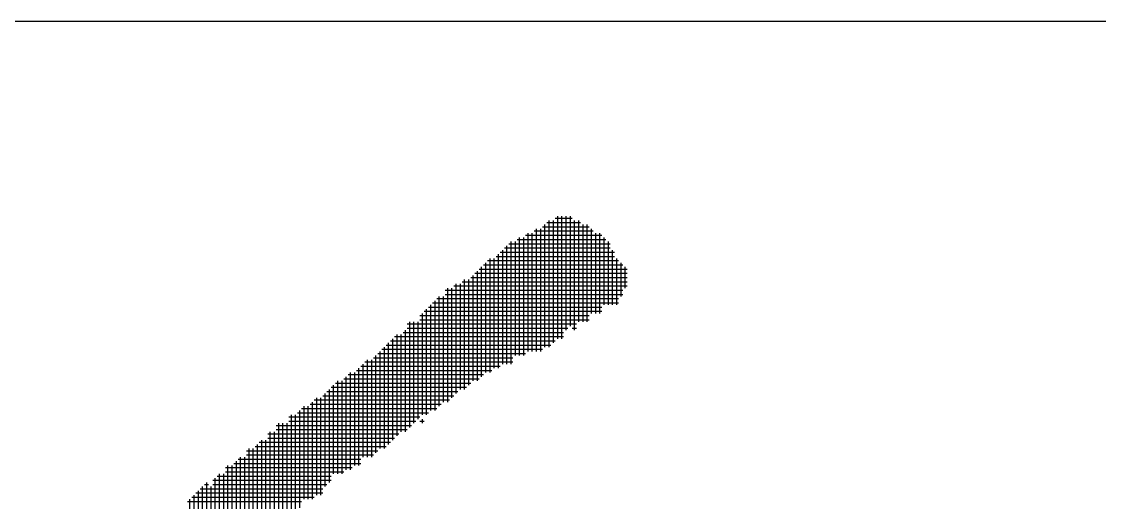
# Model space of a CAD drawing. Header units: feet. Extents: x 778950 to 1031250, y -253464 to -75264.
# Drawn here: x 949963 to 950558, y -244129 to -243864 of the extents above; entities that cross this region are included whole.
import ezdxf
from ezdxf.enums import TextEntityAlignment as Align

# ---------------------------------------------------------------- set-up
doc = ezdxf.new("R2010")
doc.units = ezdxf.units.FT
doc.header["$LTSCALE"] = 3000
doc.header["$MEASUREMENT"] = 0
for name, color, linetype in [('CX-BORD-LIN1', 4, 'CONTINUOUS'), ('CX-BORD-LIN2', 3, 'CONTINUOUS'), ('CX-BORD-TEX2', 7, 'CONTINUOUS'), ('CX-BORD-TEX3', 6, 'CONTINUOUS'), ('CX-MISC', 2, 'CONTINUOUS')]:
    doc.layers.add(name, color=color, linetype=linetype)
doc.styles.add('TB_TEXT', font='')
doc.styles.add('TB_WBTXT', font='')
doc.styles.add('TB_WMTXT', font='')
doc.styles.get('TB_TEXT').set_extended_font_data('Dotum')
doc.styles.get('TB_WBTXT').set_extended_font_data('Dotum')
doc.styles.get('TB_WMTXT').set_extended_font_data('Dotum')

# ---------------------------------------------------------------- blocks, each defined once
blk = doc.blocks.new('CXBLKA1-KHCA')
at = {"layer": 'CX-BORD-LIN2'}
blk.add_lwpolyline([(558, 12), (270, 12)], dxfattribs=at)
at = {"layer": 'CX-BORD-LIN1', "style": 'TB_TEXT'}
for tag, p in [('TR_RCON5', (342.3033, 33)), ('TR_RCON4', (342.3033, 27)), ('TR_RCON3', (342.3033, 21)), ('TR_RCON2', (342.3033, 15)), ('TR_RCON1', (342.3033, 9))]:
    blk.add_attdef(tag, text='', height=3.5, dxfattribs=at).set_placement(p, align=Align.MIDDLE_LEFT)
for tag, height, p in [('TR_DGN5', 3.5, (451.1185, 33)), ('TR_CHK5', 3.5, (491.1185, 33)), ('TR_RDAT5', 3.5, (317.5, 33)), ('TR_APP5', 3.5, (531.1185, 33)), ('TR_RNUM5', 3, (285.1051, 32.6366)), ('TR_DGN4', 3.5, (451.1185, 27)), ('TR_CHK4', 3.5, (491.1185, 27)), ('TR_RDAT4', 3.5, (317.5, 27)), ('TR_APP4', 3.5, (531.1185, 27)), ('TR_RNUM4', 3, (285.1051, 26.6366)), ('TR_RDAT3', 3.5, (317.5, 21)), ('TR_DGN3', 3.5, (451.1185, 21)), ('TR_CHK3', 3.5, (491.1185, 21)), ('TR_APP3', 3.5, (531.1185, 21)), ('TR_RNUM3', 3, (285.1051, 20.6366)), ('TR_RDAT2', 3.5, (317.5, 15)), ('TR_DGN2', 3.5, (451.1185, 15)), ('TR_CHK2', 3.5, (491.1185, 15)), ('TR_APP2', 3.5, (531.1185, 15)), ('TR_RNUM2', 3, (285.1051, 14.6366)), ('TR_DGN1', 3.5, (451.1185, 9)), ('TR_CHK1', 3.5, (491.1185, 9)), ('TR_RDAT1', 3.5, (317.5, 9)), ('TR_APP1', 3.5, (531.1185, 9)), ('TR_RNUM1', 3, (285.1051, 8.6366))]:
    blk.add_attdef(tag, text='', height=height, dxfattribs=at).set_placement(p, align=Align.MIDDLE_CENTER)
at = {"layer": 'CX-BORD-LIN2', "style": 'TB_TEXT'}
blk.add_attdef('TD_VERSION', text='', height=3, rotation=90, dxfattribs=at).set_placement((800.5, 48.0149), align=Align.MIDDLE_CENTER)
at = {"layer": 'CX-BORD-TEX2', "style": 'TB_WMTXT'}
for tag, height, p in [('TB_CNAME', 5, (15.3448, 531.8324)), ('TB_CSCOP', 4, (16.6346, 523.8324))]:
    blk.add_attdef(tag, text='', height=height, dxfattribs=at).set_placement(p, align=Align.BOTTOM_LEFT)
at = {"layer": 'CX-BORD-TEX2', "style": 'TB_WBTXT'}
for tag, height, p in [('TB_MTITIL', 10, (398, 533.3264)), ('TB_STITL', 7, (398, 518.3264))]:
    blk.add_attdef(tag, text='', height=height, dxfattribs=at).set_placement(p, align=Align.MIDDLE_CENTER)
at = {"layer": 'CX-BORD-TEX3', "style": 'TB_TEXT'}
for tag, height, p in [('TD_LNDST', 4.5, (215, 31.5)), ('TD_DSECT', 4.5, (605.5, 31.5)), ('TD_DDIST', 4.5, (654.5, 31.5)), ('TD_DNAME_TOP', 4.5, (755, 27.957)), ('TD_CSECT', 4.5, (605.5, 22.5)), ('TD_CDIST', 4.5, (654.5, 22.5)), ('TD_DNAME_MAIN', 4.5, (755, 21.4731)), ('TD_DNAME_BOT', 3, (755, 15.2489)), ('TD_HSCAL', 4.5, (620.8841, 13.7484)), ('TD_VSCAL', 4.5, (656.8615, 13.7484)), ('TD_CCOMP', 4.5, (215, 13.5927)), ('TD_CSTEP', 4.5, (250.744, 5.125)), ('TD_FIELD', 4.5, (180, 5.125)), ('TD_DWGNO', 4.5, (755, 5.0017)), ('TD_DWGCODE', 4.5, (637, 4.7908))]:
    blk.add_attdef(tag, text='', height=height, dxfattribs=at).set_placement(p, align=Align.MIDDLE_CENTER)
for tag, height, width, p in [('TD_DCOMP', 4.5, 0.95, (215, 22.5875)), ('TD_CNAME', 5, 0.78, (65, 7.5956))]:
    blk.add_attdef(tag, text='', height=height, dxfattribs=dict(at, width=width)).set_placement(p, align=Align.MIDDLE_CENTER)

msp = doc.modelspace()

# ---------------------------------------------------------------- linework, layer by layer
at = {"layer": 'CX-MISC'}
for p, q in [((950258.39, -243970.99), (950258.39, -244038.64)), ((950260.72, -243970.99), (950260.72, -244038.64)), ((950263.05, -243970.99), (950263.05, -244033.97)), ((950265.38, -243970.99), (950265.38, -244031.64)), ((950250.22, -243976.82), (950275.88, -243976.82)), ((950251.39, -243975.65), (950251.39, -244043.3)), ((950252.55, -243974.49), (950271.22, -243974.49)), ((950253.72, -243973.32), (950253.72, -244043.3)), ((950256.05, -243973.32), (950256.05, -244040.97)), ((950257.22, -243972.15), (950266.55, -243972.15)), ((950267.72, -243973.32), (950267.72, -244033.97)), ((950270.05, -243973.32), (950270.05, -244029.31)), ((950272.38, -243975.65), (950272.38, -244029.31)), ((950274.71, -243975.65), (950274.71, -244029.31)), ((950237.39, -243982.65), (950237.39, -244047.97)), ((950239.72, -243982.65), (950239.72, -244047.97)), ((950240.89, -243981.48), (950282.88, -243981.48)), ((950242.06, -243980.32), (950242.06, -244045.64)), ((950244.39, -243980.32), (950244.39, -244045.64)), ((950245.55, -243979.15), (950278.21, -243979.15)), ((950246.72, -243977.98), (950246.72, -244045.64)), ((950249.05, -243977.98), (950249.05, -244045.64)), ((950277.05, -243977.98), (950277.05, -244024.64)), ((950279.38, -243980.32), (950279.38, -244024.64)), ((950281.71, -243980.32), (950281.71, -244024.64)), ((950284.05, -243982.65), (950284.05, -244019.97)), ((950229.23, -243988.48), (950287.55, -243988.48)), ((950230.39, -243987.32), (950230.39, -244052.63)), ((950231.56, -243986.15), (950287.55, -243986.15)), ((950232.72, -243984.98), (950232.72, -244052.63)), ((950235.06, -243984.98), (950235.06, -244047.97)), ((950236.22, -243983.82), (950285.21, -243983.82)), ((950286.38, -243984.98), (950286.38, -244019.97)), ((950221.06, -243994.31), (950221.06, -244057.3)), ((950223.39, -243994.31), (950223.39, -244054.97)), ((950224.56, -243993.15), (950289.88, -243993.15)), ((950225.73, -243991.98), (950225.73, -244054.97)), ((950226.89, -243990.81), (950289.88, -243990.81)), ((950228.06, -243989.65), (950228.06, -244052.63)), ((950288.71, -243989.65), (950288.71, -244019.97)), ((950291.04, -243994.31), (950291.04, -244019.97)), ((950214.06, -244001.31), (950214.06, -244061.97)), ((950215.23, -244000.15), (950296.88, -244000.15)), ((950216.39, -243998.98), (950216.39, -244059.63)), ((950217.56, -243997.81), (950294.54, -243997.81)), ((950218.73, -243996.65), (950218.73, -244057.3)), ((950219.89, -243995.48), (950292.21, -243995.48)), ((950293.38, -243996.65), (950293.38, -244015.31)), ((950295.71, -243998.98), (950295.71, -244010.64)), ((950205.9, -244007.14), (950296.88, -244007.14)), ((950207.06, -244005.98), (950207.06, -244066.63)), ((950209.4, -244005.98), (950209.4, -244064.3)), ((950210.56, -244004.81), (950296.88, -244004.81)), ((950211.73, -244003.65), (950211.73, -244061.97)), ((950212.9, -244002.48), (950296.88, -244002.48)), ((950196.57, -244011.81), (950294.54, -244011.81)), ((950197.73, -244010.64), (950197.73, -244073.63)), ((950200.07, -244010.64), (950200.07, -244071.3)), ((950201.23, -244009.48), (950296.88, -244009.48)), ((950202.4, -244008.31), (950202.4, -244068.96)), ((950204.73, -244008.31), (950204.73, -244066.63)), ((950189.57, -244018.81), (950292.21, -244018.81)), ((950190.73, -244017.64), (950190.73, -244078.29)), ((950191.9, -244016.48), (950292.21, -244016.48)), ((950193.07, -244015.31), (950193.07, -244075.96)), ((950195.4, -244015.31), (950195.4, -244073.63)), ((950196.57, -244014.14), (950294.54, -244014.14)), ((950183.74, -244024.64), (950183.74, -244080.63)), ((950184.9, -244023.47), (950282.88, -244023.47)), ((950186.07, -244022.31), (950186.07, -244080.63)), ((950187.23, -244021.14), (950282.88, -244021.14)), ((950188.4, -244019.97), (950188.4, -244078.29)), ((950175.57, -244030.47), (950268.88, -244030.47)), ((950176.74, -244029.31), (950176.74, -244087.63)), ((950179.07, -244029.31), (950179.07, -244085.29)), ((950181.4, -244029.31), (950181.4, -244082.96)), ((950182.57, -244025.81), (950275.88, -244025.81)), ((950182.57, -244028.14), (950275.88, -244028.14)), ((950169.74, -244036.3), (950169.74, -244092.29)), ((950172.07, -244036.3), (950172.07, -244089.96)), ((950173.24, -244035.14), (950261.88, -244035.14)), ((950174.4, -244033.97), (950174.4, -244089.96)), ((950175.57, -244032.81), (950264.22, -244032.81)), ((950266.55, -244032.81), (950268.88, -244032.81)), ((950163.91, -244042.14), (950254.89, -244042.14)), ((950165.07, -244040.97), (950165.07, -244096.96)), ((950166.24, -244039.8), (950257.22, -244039.8)), ((950167.41, -244038.64), (950167.41, -244094.62)), ((950168.57, -244037.47), (950261.88, -244037.47)), ((950158.07, -244047.97), (950158.07, -244101.62)), ((950159.24, -244046.8), (950240.89, -244046.8)), ((950160.41, -244045.64), (950160.41, -244099.29)), ((950161.57, -244044.47), (950250.22, -244044.47)), ((950162.74, -244043.3), (950162.74, -244099.29)), ((950149.91, -244053.8), (950226.89, -244053.8)), ((950151.08, -244052.63), (950151.08, -244103.96)), ((950152.24, -244051.47), (950233.89, -244051.47)), ((950153.41, -244050.3), (950153.41, -244103.96)), ((950155.74, -244050.3), (950155.74, -244103.96)), ((950156.91, -244049.13), (950233.89, -244049.13)), ((950140.58, -244060.8), (950215.23, -244060.8)), ((950141.75, -244059.63), (950141.75, -244110.95)), ((950142.91, -244058.47), (950217.56, -244058.47)), ((950144.08, -244057.3), (950144.08, -244110.95)), ((950146.41, -244057.3), (950146.41, -244108.62)), ((950147.58, -244056.13), (950222.23, -244056.13)), ((950148.74, -244054.97), (950148.74, -244108.62)), ((950132.41, -244066.63), (950132.41, -244117.95)), ((950133.58, -244065.46), (950208.23, -244065.46)), ((950134.75, -244064.3), (950134.75, -244113.29)), ((950135.91, -244063.13), (950210.56, -244063.13)), ((950137.08, -244061.97), (950137.08, -244113.29)), ((950139.41, -244061.97), (950139.41, -244113.29)), ((950124.25, -244072.46), (950198.9, -244072.46)), ((950125.42, -244071.3), (950125.42, -244124.95)), ((950127.75, -244071.3), (950127.75, -244124.95)), ((950128.91, -244070.13), (950201.23, -244070.13)), ((950130.08, -244068.96), (950130.08, -244120.29)), ((950131.25, -244067.8), (950203.56, -244067.8)), ((950116.08, -244078.29), (950116.08, -244131.95)), ((950117.25, -244077.13), (950191.9, -244077.13)), ((950118.42, -244075.96), (950118.42, -244127.28)), ((950120.75, -244075.96), (950120.75, -244127.28)), ((950121.92, -244074.8), (950194.23, -244074.8)), ((950123.08, -244073.63), (950123.08, -244127.28)), ((950110.25, -244081.79), (950182.57, -244081.79)), ((950110.25, -244084.13), (950180.24, -244084.13)), ((950111.42, -244080.63), (950111.42, -244136.61)), ((950113.75, -244080.63), (950113.75, -244134.28)), ((950114.92, -244079.46), (950187.23, -244079.46)), ((950182.57, -244084.13), (950184.9, -244084.13)), ((950183.74, -244082.96), (950183.74, -244085.29)), ((950099.75, -244089.96), (950099.75, -244145.95)), ((950102.09, -244089.96), (950102.09, -244143.61)), ((950103.25, -244086.46), (950177.9, -244086.46)), ((950103.25, -244088.79), (950175.57, -244088.79)), ((950104.42, -244085.29), (950104.42, -244141.28)), ((950106.75, -244085.29), (950106.75, -244136.61)), ((950109.09, -244085.29), (950109.09, -244136.61)), ((950093.92, -244095.79), (950166.24, -244095.79)), ((950095.09, -244094.62), (950095.09, -244148.28)), ((950097.42, -244094.62), (950097.42, -244145.95)), ((950098.59, -244091.13), (950170.91, -244091.13)), ((950098.59, -244093.46), (950168.57, -244093.46)), ((950086.92, -244100.46), (950159.24, -244100.46)), ((950088.09, -244099.29), (950088.09, -244152.94)), ((950090.42, -244099.29), (950090.42, -244150.61)), ((950091.59, -244098.12), (950163.91, -244098.12)), ((950092.76, -244096.96), (950092.76, -244150.61)), ((950079.93, -244107.45), (950149.91, -244107.45)), ((950081.09, -244106.29), (950081.09, -244157.61)), ((950082.26, -244105.12), (950149.91, -244105.12)), ((950083.43, -244103.96), (950083.43, -244155.28)), ((950085.76, -244103.96), (950085.76, -244155.28)), ((950086.92, -244102.79), (950156.91, -244102.79)), ((950071.76, -244113.29), (950071.76, -244166.94)), ((950074.09, -244113.29), (950074.09, -244164.61)), ((950075.26, -244109.79), (950145.24, -244109.79)), ((950075.26, -244112.12), (950140.58, -244112.12)), ((950076.43, -244108.62), (950076.43, -244162.28)), ((950078.76, -244108.62), (950078.76, -244162.28)), ((950062.43, -244120.29), (950062.43, -244173.94)), ((950063.6, -244119.12), (950065.93, -244119.12)), ((950064.76, -244117.95), (950064.76, -244171.61)), ((950067.1, -244120.29), (950067.1, -244169.27)), ((950068.26, -244116.79), (950133.58, -244116.79)), ((950068.26, -244119.12), (950131.25, -244119.12)), ((950069.43, -244115.62), (950069.43, -244166.94)), ((950070.59, -244114.45), (950133.58, -244114.45)), ((950056.6, -244126.12), (950124.25, -244126.12)), ((950057.76, -244124.95), (950057.76, -244178.61)), ((950058.93, -244123.78), (950128.91, -244123.78)), ((950060.1, -244122.62), (950060.1, -244173.94)), ((950061.26, -244121.45), (950128.91, -244121.45)), ((950054.27, -244128.45), (950117.25, -244128.45)), ((950055.43, -244127.28), (950055.43, -244178.61))]:
    msp.add_line(p, q, dxfattribs=at)

# ---------------------------------------------------------------- block references
at = {"layer": 'CX-BORD-LIN1', "xscale": 300, "yscale": 300, "zscale": 300}
msp.add_blockref('CXBLKA1-KHCA', (786449.79, -247463.5), dxfattribs=at)

doc.saveas('drawing.dxf')
